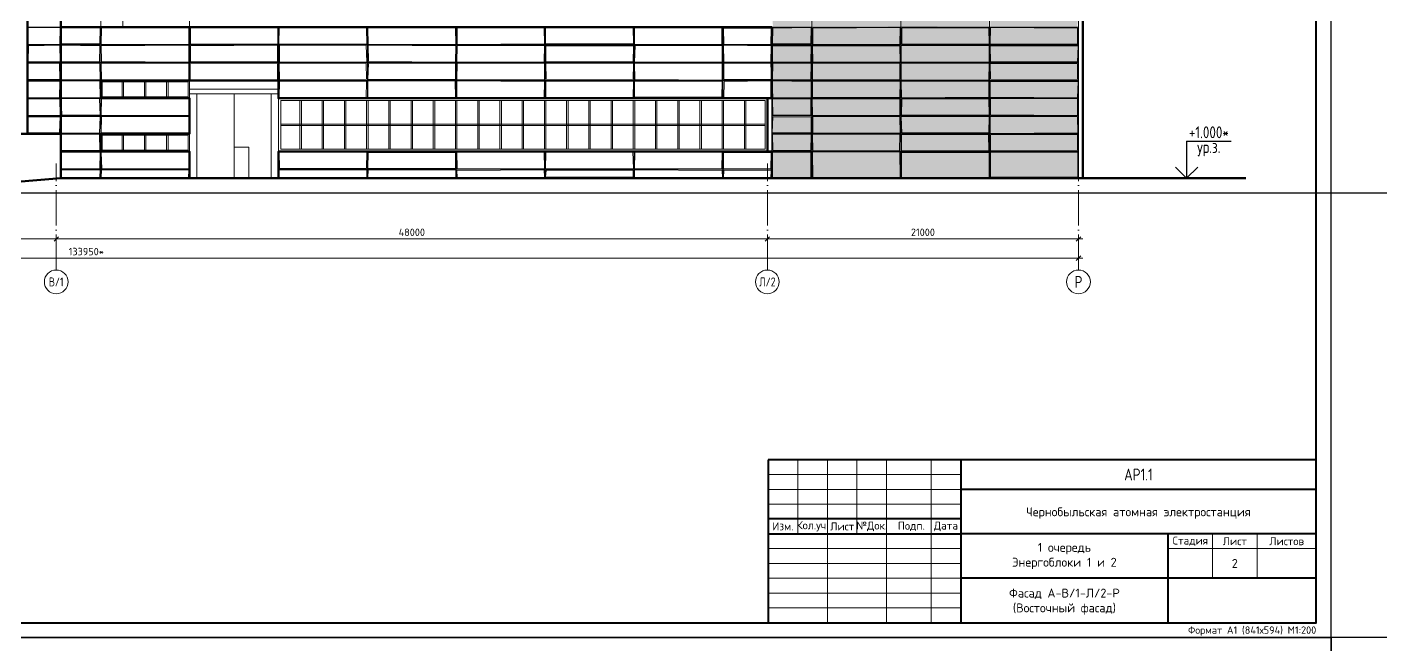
# Model space of a CAD drawing. Extents: x -50000 to 1632000, y -47600 to 308800.
# Drawn here: x 534782 to 626164, y 189500 to 231200 of the extents above; entities that cross this region are included whole.
import ezdxf
from ezdxf.enums import TextEntityAlignment as Align

# ---------------------------------------------------------------- set-up
doc = ezdxf.new("R2010")
doc.units = 0
doc.header["$MEASUREMENT"] = 0
doc.linetypes.add('ACAD_ISO04W100', pattern=[30, 24, -3, 0, -3])
doc.layers.get('Defpoints').update_dxf_attribs({"color": 6})
doc.layers.add('1', color=7, linetype='Continuous')
doc.styles.get("Standard").update_dxf_attribs({"font": 'isocpeur.ttf'})
doc.dimstyles.get("Standard").update_dxf_attribs({"dimscale": 200, "dimtxt": 2.5, "dimasz": 1.5, "dimexe": 1.5, "dimexo": 5, "dimgap": 1, "dimtad": 1, "dimtoh": 1, "dimdec": 0, "dimrnd": 10, "dimzin": 0, "dimtxsty": 'Standard', "dimblk": 'OBLIQUE', "dimcen": 1, "dimdle": 1.5, "dimclrd": 256, "dimclre": 256, "dimclrt": 256, "dimadec": 0, "dimazin": 0, "dimtfac": 1, "dimtdec": 0, "dimtix": 1, "dimtmove": 0, "dimatfit": 3, "dimldrblk": 'NONE', "dimfxl": 1, "dimtolj": 1, "dimtzin": 0, "dimlwd": 18, "dimlwe": 18, "dimarcsym": 1})

# ---------------------------------------------------------------- blocks, each defined once
blk = doc.blocks.new('Штамп_ГЧ')
at = {"linetype": 'Continuous', "lineweight": -2}
for p, q in [((0, 55), (-185, 55)), ((-185, 55), (-185, 0)), ((-120, 55), (-120, 45)), ((0, 45), (-120, 45)), ((-120, 45), (-120, 30)), ((-120, 35), (-185, 35)), ((-185, 30), (-120, 30)), ((0, 30), (-120, 30)), ((-120, 30), (-120, 15)), ((-50, 25), (-50, 30)), ((-50, 15), (-50, 25)), ((-120, 15), (-120, 0)), ((-50, 15), (-120, 15)), ((-50, 0), (-50, 15)), ((0, 15), (-50, 15))]:
    blk.add_line(p, q, dxfattribs=at)
at = {"linetype": 'Continuous', "lineweight": 18}
for p, q in [((-175, 55), (-175, 30)), ((-165, 55), (-165, 0)), ((-155, 55), (-155, 30)), ((-145, 55), (-145, 0)), ((-130, 55), (-130, 0)), ((-185, 50), (-120, 50)), ((-185, 45), (-120, 45)), ((-185, 40), (-120, 40)), ((-35, 30), (-35, 25)), ((-20, 30), (-20, 25)), ((-120, 25), (-185, 25)), ((-35, 25), (-50, 25)), ((-20, 25), (-35, 25)), ((-35, 25), (-35, 15)), ((-20, 25), (-20, 15)), ((0, 25), (-20, 25)), ((-120, 20), (-185, 20)), ((-120, 15), (-185, 15)), ((-120, 10), (-185, 10)), ((-120, 5), (-185, 5))]:
    blk.add_line(p, q, dxfattribs=at)
at = {"linetype": 'Continuous', "attachment_point": 5, "line_spacing_factor": 0.8}
for s, insert, char_height in [('Чернобыльская атомная электростанция', (-60, 37), 3), ('Изм.', (-180, 32.5), 2.7), ('Кол.уч.', (-170, 32.5), 2.7), ('Лист', (-160, 32.5), 2.7), ('№Док.', (-150, 32.5), 2.7), (' Подп.', (-137.5, 32.5), 2.7), ('Дата', (-125, 32.5), 2.7), ('Стадия', (-42.5, 27.5), 2.7), ('Лист', (-27.5, 27.5), 2.7), ('Листов', (-10, 27.5), 2.7)]:
    blk.add_mtext(s, dxfattribs=dict(at, insert=insert, char_height=char_height))
blk = doc.blocks.new('_Oblique')
at = {"color": 0, "linetype": 'ByBlock', "lineweight": -2}
blk.add_line((-0.5, -0.5), (0.5, 0.5), dxfattribs=at)
blk = doc.blocks.new('*D32')
at = {"layer": '1', "linetype": 'Continuous', "lineweight": 18, "transparency": 16777216}
blk.add_line((536450, 216900), (585050, 216900), dxfattribs=at)
at = {"layer": 'Defpoints', "color": 0, "linetype": 'Continuous', "transparency": 16777216}
for p in [(536750, 220000), (584750, 220000), (584750, 216900)]:
    blk.add_point(p, dxfattribs=at)
at = {"layer": '1', "linetype": 'Continuous', "lineweight": 18, "transparency": 16777216, "xscale": 300, "yscale": 300, "zscale": 300, "rotation": 180}
blk.add_blockref('_Oblique', (536750, 216900), dxfattribs=at)
at = {"layer": '1', "linetype": 'Continuous', "lineweight": 18, "transparency": 16777216, "xscale": 300, "yscale": 300, "zscale": 300}
blk.add_blockref('_Oblique', (584750, 216900), dxfattribs=at)
at = {"layer": '1', "linetype": 'Continuous', "lineweight": 18, "transparency": 16777216, "insert": (560750, 217350), "char_height": 500, "attachment_point": 5}
blk.add_mtext('\\A1;48000', dxfattribs=at)
blk = doc.blocks.new('_None')
blk = doc.blocks.new('*D33')
at = {"layer": '1', "linetype": 'Continuous', "lineweight": 18, "transparency": 16777216}
blk.add_line((471500, 216900), (537050, 216900), dxfattribs=at)
at = {"layer": 'Defpoints', "color": 0, "linetype": 'Continuous', "transparency": 16777216}
for p in [(471800, 220000), (536750, 220000), (536750, 216900)]:
    blk.add_point(p, dxfattribs=at)
at = {"layer": '1', "linetype": 'Continuous', "lineweight": 18, "transparency": 16777216, "xscale": 300, "yscale": 300, "zscale": 300, "rotation": 180}
blk.add_blockref('_Oblique', (471800, 216900), dxfattribs=at)
at = {"layer": '1', "linetype": 'Continuous', "lineweight": 18, "transparency": 16777216, "xscale": 300, "yscale": 300, "zscale": 300}
blk.add_blockref('_Oblique', (536750, 216900), dxfattribs=at)
at = {"layer": '1', "linetype": 'Continuous', "lineweight": 18, "transparency": 16777216, "insert": (504275, 217350), "char_height": 500, "attachment_point": 5}
blk.add_mtext('\\A1;64950*', dxfattribs=at)
blk = doc.blocks.new('*D34')
at = {"layer": '1', "linetype": 'Continuous', "lineweight": 18, "transparency": 16777216}
blk.add_line((471500, 215600), (606050, 215600), dxfattribs=at)
at = {"layer": 'Defpoints', "color": 0, "linetype": 'Continuous', "transparency": 16777216}
for p in [(471800, 220000), (605750, 220000), (605750, 215600)]:
    blk.add_point(p, dxfattribs=at)
at = {"layer": '1', "linetype": 'Continuous', "lineweight": 18, "transparency": 16777216, "xscale": 300, "yscale": 300, "zscale": 300, "rotation": 180}
blk.add_blockref('_Oblique', (471800, 215600), dxfattribs=at)
at = {"layer": '1', "linetype": 'Continuous', "lineweight": 18, "transparency": 16777216, "xscale": 300, "yscale": 300, "zscale": 300}
blk.add_blockref('_Oblique', (605750, 215600), dxfattribs=at)
at = {"layer": '1', "linetype": 'Continuous', "lineweight": 18, "transparency": 16777216, "insert": (538775, 216050), "char_height": 500, "attachment_point": 5}
blk.add_mtext('\\A1;133950*', dxfattribs=at)
blk = doc.blocks.new('*D35')
at = {"layer": '1', "linetype": 'Continuous', "lineweight": 18, "transparency": 16777216}
blk.add_line((584450, 216900), (606050, 216900), dxfattribs=at)
at = {"layer": 'Defpoints', "color": 0, "linetype": 'Continuous', "transparency": 16777216}
for p in [(584750, 220000), (605750, 220000), (605750, 216900)]:
    blk.add_point(p, dxfattribs=at)
at = {"layer": '1', "linetype": 'Continuous', "lineweight": 18, "transparency": 16777216, "xscale": 300, "yscale": 300, "zscale": 300, "rotation": 180}
blk.add_blockref('_Oblique', (584750, 216900), dxfattribs=at)
at = {"layer": '1', "linetype": 'Continuous', "lineweight": 18, "transparency": 16777216, "xscale": 300, "yscale": 300, "zscale": 300}
blk.add_blockref('_Oblique', (605750, 216900), dxfattribs=at)
at = {"layer": '1', "linetype": 'Continuous', "lineweight": 18, "transparency": 16777216, "insert": (595250, 217350), "char_height": 500, "attachment_point": 5}
blk.add_mtext('\\A1;21000', dxfattribs=at)

msp = doc.modelspace()

# ---------------------------------------------------------------- hatches: boundary and pattern name
at = {"layer": '1', "linetype": 'Continuous'}
h = msp.add_hatch(color=251, dxfattribs=at)
h.dxf.hatch_style = 1
h.paths.add_polyline_path([(587680.6, 258774.1), (585095.8, 258743.8), (585113.9, 257671.1), (587691.6, 257661.8)])
h.paths.add_polyline_path([(593699.8, 258748.6), (587815.4, 258758.9), (587783.9, 257635.3), (593685.1, 257641.8)])
h.paths.add_polyline_path([(599698.8, 258767.2), (593800.7, 258775), (593797.2, 257633.7), (599677.3, 257669.9)])
h.paths.add_polyline_path([(605682.3, 258765.9), (599822.9, 258744.3), (599824, 257672.6), (605709.7, 257660.3)])
h.paths.add_polyline_path([(587719.4, 257538.3), (585091.8, 257531.3), (585090.7, 256442.8), (587696, 256450.7)])
h.paths.add_polyline_path([(593682, 257564.8), (587788.6, 257538.6), (587799.8, 256429.3), (593682.5, 256434.7)])
h.paths.add_polyline_path([(599721.4, 257531.1), (593795.9, 257534.4), (593811.9, 256430.2), (599715.6, 256463.4)])
h.paths.add_polyline_path([(605722.9, 257546), (599801.7, 257537.5), (599791, 256449.8), (605715.3, 256426.6)])
h.paths.add_polyline_path([(587713.8, 256346.8), (585103.7, 256366.8), (585090, 255252.9), (587710.5, 255232.3)])
h.paths.add_polyline_path([(593715.9, 256364), (587794.4, 256336.3), (587798, 255268.6), (593678.2, 255249.4)])
h.paths.add_polyline_path([(599690, 256342), (593781.8, 256355.4), (593791.2, 255244.4), (599684, 255272.1)])
h.paths.add_polyline_path([(605691.7, 256336.6), (599811.2, 256372.8), (599789.3, 255228.6), (605709.1, 255264)])
h.paths.add_polyline_path([(587681.1, 255136.6), (585120.3, 255140.1), (585078.4, 254049.1), (587687.9, 254066.9)])
h.paths.add_polyline_path([(593698.9, 255165), (587796.8, 255132), (587821, 254059.2), (593694.7, 254036.5)])
h.paths.add_polyline_path([(599688.5, 255125.9), (593776.1, 255173), (593776.6, 254063.5), (599695.2, 254047.6)])
h.paths.add_polyline_path([(605682.8, 255151.5), (599775.5, 255137.1), (599816, 254065.3), (605689.3, 254065.9)])
h.paths.add_polyline_path([(587722.1, 253934.2), (585120, 253940.4), (585077.8, 252840.1), (587699.7, 252844.7)])
h.paths.add_polyline_path([(593686, 253938.8), (587806, 253928.6), (587810.8, 252860.1), (593696.1, 252830)])
h.paths.add_polyline_path([(599719.7, 253941.4), (593813.2, 253951.9), (593808.6, 252859.9), (599676.5, 252873.1)])
h.paths.add_polyline_path([(605684.5, 253952.6), (599798.7, 253931.1), (599823.9, 252870.2), (605696.2, 252869.6)])
h.paths.add_polyline_path([(587710.9, 252727.7), (585120.5, 252754), (585086.5, 251628.5), (587696.8, 251659.1)])
h.paths.add_polyline_path([(593688.9, 252753.7), (587785.4, 252748.5), (587819.4, 251662.8), (593713.5, 251672.4)])
h.paths.add_polyline_path([(599689.2, 252731), (593794.3, 252744.7), (593797.9, 251629.6), (599719.3, 251665.7)])
h.paths.add_polyline_path([(605719.6, 252772.6), (599791.1, 252774.5), (599819.5, 251663.4), (605693.6, 251673.6)])
h.paths.add_polyline_path([(587685.1, 251533.2), (585084.8, 251547.3), (585101.1, 250435.6), (587707.7, 250433.8)])
h.paths.add_polyline_path([(593677.8, 251559.2), (587788.4, 251530.5), (587781.5, 250460.1), (593680.1, 250460.5)])
h.paths.add_polyline_path([(599692.7, 251565.6), (593812.6, 251549.3), (593808.8, 250451.5), (599720.2, 250434.1)])
h.paths.add_polyline_path([(605685.4, 251560.6), (599781.1, 251534.3), (599813.1, 250460.9), (605717.9, 250426.4)])
h.paths.add_polyline_path([(587714, 250326.1), (585124.9, 250372.6), (585081, 249226.3), (587724.1, 249263.3)])
h.paths.add_polyline_path([(593681.9, 250360), (587800, 250369.1), (587813.7, 249225.6), (593681, 249265.6)])
h.paths.add_polyline_path([(599701, 250337.2), (593822.8, 250364.2), (593815.2, 249226.9), (599678.6, 249247.5)])
h.paths.add_polyline_path([(605713.8, 250328.3), (599792.7, 250345.9), (599777, 249269.6), (605721.1, 249259.6)])
h.paths.add_polyline_path([(587709.1, 249133.9), (585105.7, 249132.9), (585086.5, 248034.2), (587697.6, 248030.7)])
h.paths.add_polyline_path([(593717.4, 249173.9), (587803.8, 249135.7), (587802.2, 248070.2), (593703.3, 248068.6)])
h.paths.add_polyline_path([(599682.6, 249125.6), (593784.6, 249137.3), (593790.3, 248035.6), (599699.5, 248041.7)])
h.paths.add_polyline_path([(605716.2, 249139.1), (599795.9, 249171), (599781.7, 248064.5), (605690.8, 248031.7)])
h.paths.add_polyline_path([(587678.1, 247927.5), (585105.4, 247947.3), (585095, 246862.9), (587709.8, 246856.5)])
h.paths.add_polyline_path([(593720, 247967.1), (587782.3, 247956.1), (587823.2, 246867.7), (593685.8, 246835.3)])
h.paths.add_polyline_path([(599695.4, 247950.4), (593820.4, 247963.2), (593790.1, 246849.1), (599695, 246847.8)])
h.paths.add_polyline_path([(605714.6, 247949.3), (599793.9, 247930.7), (599788.7, 246852.8), (605685.4, 246855)])
h.paths.add_polyline_path([(587676, 246748.8), (585120.4, 246767.4), (585120, 245631), (587675.5, 245638.3)])
h.paths.add_polyline_path([(593695.7, 246771.2), (587806.8, 246771.1), (587792.4, 245670.8), (593680.5, 245643.4)])
h.paths.add_polyline_path([(599718.4, 246765.1), (593777.4, 246773.8), (593797.1, 245667.2), (599676.1, 245633)])
h.paths.add_polyline_path([(605691.5, 246733.4), (599784.4, 246767.6), (599789.7, 245644.7), (605676.2, 245629.3)])
h.paths.add_polyline_path([(587715.4, 245558), (585093.6, 245552.8), (585095.2, 244456.1), (587683.7, 244425.1)])
h.paths.add_polyline_path([(593685, 245558.5), (587807.2, 245538), (587821.9, 244471.9), (593702.7, 244457.1)])
h.paths.add_polyline_path([(599676.6, 245569.9), (593788.3, 245560.8), (593798.1, 244437.5), (599722, 244446.2)])
h.paths.add_polyline_path([(605710, 245541.2), (599787.9, 245566.1), (599820.4, 244433.4), (605711.3, 244437.3)])
h.paths.add_polyline_path([(587712.6, 244347.4), (585084.9, 244346), (585113.7, 243229), (587688.3, 243242.3)])
h.paths.add_polyline_path([(593712.6, 244332.9), (587775.6, 244325.5), (587800.8, 243274.4), (593714.1, 243274.7)])
h.paths.add_polyline_path([(599699.4, 244359.8), (593821.9, 244345), (593785.2, 243248.8), (599675.6, 243247.8)])
h.paths.add_polyline_path([(605713.8, 244371.5), (599819, 244363.4), (599803.7, 243265.2), (605684.3, 243272.9)])
h.paths.add_polyline_path([(587704.3, 243126.4), (585089.7, 243147), (585086, 242072.9), (587687.5, 242070.6)])
h.paths.add_polyline_path([(593712, 243125.3), (587789.5, 243162.5), (587777.2, 242045.3), (593716.7, 242048.7)])
h.paths.add_polyline_path([(599687.5, 243152.3), (593813.8, 243172.8), (593823.2, 242031.6), (599706, 242047.5)])
h.paths.add_polyline_path([(605676.9, 243146.3), (599823.9, 243131.6), (599822.7, 242041.7), (605691.7, 242033.7)])
h.paths.add_polyline_path([(587696.7, 241972.2), (585120.1, 241961), (585086.7, 240851), (587698.8, 240857.8)])
h.paths.add_polyline_path([(593704.8, 241927.5), (587803.1, 241927.2), (587789.8, 240848.2), (593703.7, 240851.7)])
h.paths.add_polyline_path([(599719.4, 241938), (593816.3, 241962.4), (593786.8, 240857.2), (599701, 240864.5)])
h.paths.add_polyline_path([(605695.8, 241932.3), (599803.3, 241958.8), (599805.8, 240860.3), (605681.8, 240857.8)])
h.paths.add_polyline_path([(587705.3, 240760.3), (585087.3, 240737.4), (585114.2, 239651.6), (587697, 239656)])
h.paths.add_polyline_path([(593691.3, 240741.6), (587816.6, 240759.6), (587788.2, 239658.1), (593676, 239644.6)])
h.paths.add_polyline_path([(599676.3, 240725.1), (593801.2, 240764.2), (593775.3, 239671.9), (599676.8, 239668.6)])
h.paths.add_polyline_path([(605680.8, 240762.5), (599809.9, 240736.2), (599782.2, 239664), (605698.9, 239636.4)])
h.paths.add_polyline_path([(587712.1, 239555.9), (585101.2, 239541.6), (585095.8, 238460.1), (587703.8, 238463.7)])
h.paths.add_polyline_path([(593709.9, 239568.5), (587788.2, 239539.3), (587807.3, 238464.2), (593713.9, 238425.2)])
h.paths.add_polyline_path([(599686.4, 239574.9), (593803, 239536.9), (593795.9, 238453.1), (599722.1, 238453.8)])
h.paths.add_polyline_path([(605697.5, 239572.5), (599777.8, 239559), (599776.5, 238467.9), (605723.5, 238470.6)])
h.paths.add_polyline_path([(587711.8, 238358.9), (585099.6, 238357.4), (585110.8, 237261.7), (587700.2, 237234.3)])
h.paths.add_polyline_path([(593708.5, 238351.2), (587821.9, 238342.4), (587802.6, 237244.8), (593711.4, 237261.5)])
h.paths.add_polyline_path([(599699.1, 238333.1), (593813.8, 238335.2), (593801.4, 237272.1), (599682.7, 237247.3)])
h.paths.add_polyline_path([(605675.8, 238363.6), (599819.6, 238374.6), (599786.4, 237229.8), (605704.9, 237272.6)])
h.paths.add_polyline_path([(587676.6, 237147.8), (585093.1, 237174.3), (585086.4, 236050.7), (587700.9, 236045.6)])
h.paths.add_polyline_path([(593717.8, 237156), (587798.7, 237172.5), (587817.5, 236072.9), (593709.8, 236041.3)])
h.paths.add_polyline_path([(599681, 237152.6), (593781.3, 237154.5), (593812.1, 236068.6), (599675.3, 236035.5)])
h.paths.add_polyline_path([(605717.5, 237135.4), (599791.8, 237149.6), (599796.9, 236044.1), (605702.9, 236074.7)])
h.paths.add_polyline_path([(587700.7, 235960.5), (585090.7, 235935.8), (585119.9, 234837), (587718.2, 234844.5)])
h.paths.add_polyline_path([(593704.3, 235937.4), (587779.9, 235925.1), (587810, 234874.7), (593700.6, 234859.7)])
h.paths.add_polyline_path([(599688, 235943.9), (593798.1, 235948.7), (593797.8, 234841.5), (599694, 234858.9)])
h.paths.add_polyline_path([(605694.9, 235964.5), (599821.2, 235930.7), (599809.4, 234837.1), (605689.4, 234856.2)])
h.paths.add_polyline_path([(587684.8, 234769.3), (585112.2, 234767.9), (585078.3, 233648.5), (587685.4, 233663.6)])
h.paths.add_polyline_path([(593681.7, 234756), (587808.4, 234745.7), (587776.1, 233639.2), (593676.5, 233642.5)])
h.paths.add_polyline_path([(599696.9, 234751.9), (593805.2, 234773.8), (593780.7, 233662.9), (599683.6, 233661.7)])
h.paths.add_polyline_path([(605723.5, 234765.3), (599790.3, 234729.2), (599816.8, 233625), (605709, 233648.4)])
h.paths.add_polyline_path([(587680.2, 233556), (585087.2, 233540.6), (585101.3, 232452.7), (587689.5, 232453.3)])
h.paths.add_polyline_path([(593724.8, 233534.8), (587793.2, 233571.4), (587799.9, 232457.2), (593684.1, 232440.2)])
h.paths.add_polyline_path([(599692.2, 233528.8), (593790.1, 233525), (593786.3, 232467.7), (599683.7, 232451.3)])
h.paths.add_polyline_path([(605680.4, 233556.7), (599798.4, 233536.5), (599823.7, 232471.4), (605715.7, 232434.6)])
h.paths.add_polyline_path([(587684.6, 232363.4), (585096.6, 232364.7), (585122, 231258.4), (587679.7, 231259.7)])
h.paths.add_polyline_path([(593696.8, 232365.6), (587778.9, 232342.7), (587779.7, 231274.5), (593713.5, 231259.5)])
h.paths.add_polyline_path([(599693.4, 232335.1), (593801.1, 232338), (593778.1, 231234.8), (599679.5, 231245.1)])
h.paths.add_polyline_path([(605724.3, 232353.7), (599804.5, 232344.5), (599805.8, 231247), (605675.4, 231242.9)])
h.paths.add_polyline_path([(587695.5, 231163.6), (585110.1, 231130.5), (585097.1, 230059.5), (587684.3, 230071.8)])
h.paths.add_polyline_path([(593702.7, 231173.2), (587809.3, 231129.2), (587809.6, 230039.5), (593700, 230034.7)])
h.paths.add_polyline_path([(599699.4, 231140.6), (593824.2, 231137.5), (593820.2, 230061.6), (599724.9, 230036.9)])
h.paths.add_polyline_path([(605682.1, 231130.7), (599816.7, 231171.8), (599789.7, 230053.5), (605690.3, 230046.7)])
h.paths.add_polyline_path([(587697.2, 229934.6), (585085.9, 229929.3), (585085.8, 228834.7), (587682.3, 228863.9)])
h.paths.add_polyline_path([(593684.5, 229942.8), (587803, 229930.8), (587816.3, 228860.2), (593707.1, 228841.5)])
h.paths.add_polyline_path([(599713.4, 229956.6), (593789, 229950.8), (593783.3, 228839.3), (599718.8, 228836.5)])
h.paths.add_polyline_path([(605720.1, 229929.1), (599786, 229938.4), (599820.3, 228846.4), (605682.9, 228843.4)])
h.paths.add_polyline_path([(587696.4, 228742.7), (585108.9, 228758.6), (585089.9, 227644.7), (587683.2, 227670)])
h.paths.add_polyline_path([(593680.4, 228747.7), (587785.9, 228762.7), (587800.6, 227638.9), (593685.5, 227672)])
h.paths.add_polyline_path([(599720.8, 228757.1), (593791.5, 228734.7), (593784.3, 227628.1), (599708.1, 227631.2)])
h.paths.add_polyline_path([(605690.3, 228739.2), (599790.8, 228741.1), (599806.1, 227673.9), (605676.7, 227667.4)])
h.paths.add_polyline_path([(587712.5, 227528.1), (585082.8, 227565.7), (585120.3, 226435.8), (587695.9, 226427.5)])
h.paths.add_polyline_path([(593720.7, 227540.4), (587804.5, 227535.5), (587790.2, 226453.3), (593700.1, 226440.1)])
h.paths.add_polyline_path([(599705.4, 227526.5), (593778.6, 227549.3), (593814.7, 226431.6), (599689.3, 226473.6)])
h.paths.add_polyline_path([(605722.8, 227535.1), (599795.4, 227528.1), (599782.8, 226459.4), (605680.5, 226425.3)])
h.paths.add_polyline_path([(587685.8, 226365.9), (585107.7, 226359.2), (585119.3, 225252.2), (587681.8, 225244.9)])
h.paths.add_polyline_path([(593686.2, 226343.6), (587776.1, 226360.1), (587802.9, 225260.5), (593689.8, 225225.7)])
h.paths.add_polyline_path([(599698.6, 226356.4), (593821.3, 226340), (593794.5, 225272.4), (599720.6, 225264.6)])
h.paths.add_polyline_path([(605681.1, 226350.7), (599817.2, 226374.2), (599801.6, 225273.9), (605681.8, 225232.2)])
h.paths.add_polyline_path([(587708.5, 225128.1), (585113.4, 225145.5), (585085.1, 224060.3), (587712.2, 224066.1)])
h.paths.add_polyline_path([(593700, 225149.9), (587811.3, 225168.2), (587813.2, 224043.8), (593707.3, 224034.7)])
h.paths.add_polyline_path([(599719.7, 225171.8), (593778.8, 225148.6), (593815.6, 224066.6), (599709.8, 224058.5)])
h.paths.add_polyline_path([(605693.2, 225136.1), (599794.8, 225155.7), (599784.3, 224027.7), (605707.1, 224057.1)])
h.paths.add_polyline_path([(587711.3, 223946.8), (585089.4, 223973.7), (585110.4, 222863.8), (587681.7, 222866.2)])
h.paths.add_polyline_path([(593681.5, 223962.2), (587801, 223946.9), (587815.6, 222873.4), (593675.2, 222844)])
h.paths.add_polyline_path([(599678.1, 223959.7), (593801.9, 223952), (593798.1, 222850.6), (599695.5, 222869.7)])
h.paths.add_polyline_path([(605683, 223953.6), (599807.8, 223925.6), (599805.2, 222853.7), (605687.8, 222870.6)])
h.paths.add_polyline_path([(587682.3, 222768.5), (585087.3, 222733.2), (585086.3, 221058.5), (587683.8, 221028.2)])
h.paths.add_polyline_path([(593685.7, 222751.7), (587792.1, 222768.9), (587823, 221029.8), (593712.2, 221070.1)])
h.paths.add_polyline_path([(599717.9, 222734.8), (593799.4, 222730.5), (593812.9, 221050.6), (599719.5, 221058.5)])
h.paths.add_polyline_path([(605696.9, 222746.7), (599819, 222761.7), (599808.9, 221071.4), (605713.1, 221065.2)])

# ---------------------------------------------------------------- linework, layer by layer
at = {"layer": '1', "color": 8, "linetype": 'Continuous', "lineweight": 13}
for p, q in [((587750, 221000), (587750, 276200)), ((593750, 221000), (593750, 276200)), ((599750, 221000), (599750, 276200)), ((605750, 221000), (605750, 276200)), ((545750, 227600), (545750, 254000)), ((551750, 231200), (534800, 231200)), ((539750, 227600), (539750, 231200)), ((551750, 227600), (551750, 231200)), ((557750, 226400), (557750, 231200)), ((563750, 226400), (563750, 231200)), ((569750, 226400), (569750, 231200)), ((575750, 226400), (575750, 231200)), ((581750, 226400), (581750, 231200)), ((605750, 231200), (585050, 231200)), ((605750, 230000), (534800, 230000)), ((605750, 228800), (534800, 228800)), ((539750, 227600), (534800, 227600)), ((605750, 227600), (551750, 227600)), ((539750, 226400), (534800, 226400)), ((539750, 224000), (539750, 226400)), ((605750, 226400), (585050, 226400)), ((545750, 225200), (534800, 225200)), ((605750, 225200), (585050, 225200)), ((539750, 224000), (537050, 224000)), ((605750, 224000), (585050, 224000)), ((539750, 222800), (537050, 222800)), ((539750, 221000), (539750, 222800)), ((557750, 221000), (557750, 222800)), ((563750, 221000), (563750, 222800)), ((569750, 221000), (569750, 222800)), ((575750, 221000), (575750, 222800)), ((581750, 221000), (581750, 222800)), ((605750, 222800), (585050, 222800)), ((545750, 221600), (537050, 221600)), ((585050, 221600), (551750, 221600))]:
    msp.add_line(p, q, dxfattribs=at)
at = {"layer": '1', "linetype": 'Continuous', "lineweight": 20}
for p, q in [((539750, 231200), (539750, 232400)), ((541250, 231200), (541250, 232400)), ((539750, 231200), (541250, 231200)), ((545750, 226400), (545750, 227600)), ((539850, 226500), (539850, 227500)), ((539850, 227500), (545650, 227500)), ((541200, 227500), (541200, 226500)), ((541300, 226500), (541300, 227500)), ((542700, 227500), (542700, 226500)), ((542800, 226500), (542800, 227500)), ((544200, 227500), (544200, 226500)), ((544300, 226500), (544300, 227500)), ((545650, 227500), (545650, 226500)), ((545750, 227000), (551750, 227000)), ((545750, 226700), (551750, 226700)), ((546250, 221000), (546250, 226700)), ((548750, 221000), (548750, 226700)), ((551250, 221000), (551250, 226700)), ((545650, 226500), (539850, 226500)), ((551750, 226400), (551750, 222800)), ((584600, 226250), (551900, 226250)), ((551900, 226250), (551900, 222950)), ((553200, 222950), (553200, 226250)), ((553300, 226250), (553300, 222950)), ((554700, 222950), (554700, 226250)), ((554800, 226250), (554800, 222950)), ((556200, 222950), (556200, 226250)), ((556300, 226250), (556300, 222950)), ((557700, 222950), (557700, 226250)), ((557800, 226250), (557800, 222950)), ((559200, 222950), (559200, 226250)), ((559300, 226250), (559300, 222950)), ((560700, 222950), (560700, 226250)), ((560800, 226250), (560800, 222950)), ((562200, 222950), (562200, 226250)), ((562300, 226250), (562300, 222950)), ((563700, 222950), (563700, 226250)), ((563800, 226250), (563800, 222950)), ((565200, 222950), (565200, 226250)), ((565300, 226250), (565300, 222950)), ((566700, 222950), (566700, 226250)), ((566800, 226250), (566800, 222950)), ((568200, 222950), (568200, 226250)), ((568300, 226250), (568300, 222950)), ((569700, 222950), (569700, 226250)), ((569800, 226250), (569800, 222950)), ((571200, 222950), (571200, 226250)), ((571300, 226250), (571300, 222950)), ((572700, 222950), (572700, 226250)), ((572800, 226250), (572800, 222950)), ((574200, 222950), (574200, 226250)), ((574300, 226250), (574300, 222950)), ((575700, 222950), (575700, 226250)), ((575800, 226250), (575800, 222950)), ((577200, 222950), (577200, 226250)), ((577300, 226250), (577300, 222950)), ((578700, 222950), (578700, 226250)), ((578800, 226250), (578800, 222950)), ((580200, 222950), (580200, 226250)), ((580300, 226250), (580300, 222950)), ((581700, 222950), (581700, 226250)), ((581800, 226250), (581800, 222950)), ((583200, 222950), (583200, 226250)), ((583300, 226250), (583300, 222950)), ((584600, 222950), (584600, 226250)), ((585050, 226400), (585050, 222800)), ((545650, 223900), (539850, 223900)), ((539850, 223900), (539850, 222900)), ((541200, 222900), (541200, 223900)), ((541300, 223900), (541300, 222900)), ((542700, 222900), (542700, 223900)), ((542800, 223900), (542800, 222900)), ((544200, 222900), (544200, 223900)), ((544300, 223900), (544300, 222900)), ((545650, 222900), (545650, 223900)), ((545750, 224000), (545750, 222800)), ((551900, 224650), (584600, 224650)), ((551900, 224550), (584600, 224550)), ((539850, 222900), (545650, 222900)), ((551900, 222950), (584600, 222950))]:
    msp.add_line(p, q, dxfattribs=at)
at = {"layer": '1', "color": 8, "linetype": 'Continuous', "lineweight": 9}
for p, q in [((534829.1, 230043), (534846.6, 231150.2)), ((534846.6, 231150.2), (537005.4, 231173.7)), ((536985, 230033.2), (537005.4, 231173.7)), ((537084.9, 230058.8), (537082.6, 231161.6)), ((537082.6, 231161.6), (539706.4, 231148.4)), ((539682.8, 230062.1), (539706.4, 231148.4)), ((539786.1, 230045.8), (539803.2, 231140.2)), ((539803.2, 231140.2), (545708.3, 231129.9)), ((545711.2, 230025.3), (545708.3, 231129.9)), ((545802, 230051.3), (545802.1, 231146.5)), ((545802.1, 231146.5), (551713.3, 231167)), ((551716.6, 230059.6), (551713.3, 231167)), ((551777.5, 230035.7), (551795, 231174.3)), ((551795, 231174.3), (557684.1, 231127.4)), ((557724.2, 230068.5), (557684.1, 231127.4)), ((557786.3, 231143.2), (563696, 231162.2)), ((557800, 230028.3), (557786.3, 231143.2)), ((563716.9, 230030.7), (563696, 231162.2)), ((563813.6, 230035.4), (563821.5, 231160.6)), ((563821.5, 231160.6), (569679.6, 231133.9)), ((569702.4, 230064.1), (569679.6, 231133.9)), ((569782.7, 231154.1), (575689.8, 231154.9)), ((569785.3, 230069), (569782.7, 231154.1)), ((575704.9, 230058.4), (575689.8, 231154.9)), ((575776.5, 231172.7), (581681.4, 231139)), ((575786.9, 230029.8), (575776.5, 231172.7)), ((581678.8, 230048), (581681.4, 231139)), ((581789.4, 231131.1), (585013.6, 231130)), ((581816.1, 230034.8), (581789.4, 231131.1)), ((584976.1, 230033.5), (585013.6, 231130)), ((534829.1, 230043), (536985, 230033.2)), ((534855.4, 228852.4), (534868.9, 229931)), ((534868.9, 229931), (536983.5, 229973.2)), ((537019.5, 228855.1), (536983.5, 229973.2)), ((537084.9, 230058.8), (539682.8, 230062.1)), ((537092.7, 229971.3), (539695, 229931.9)), ((537105.9, 228868.5), (537092.7, 229971.3)), ((539680.2, 228861.7), (539695, 229931.9)), ((539786.1, 230045.8), (545711.2, 230025.3)), ((539787.6, 229943.8), (545704.5, 229973.5)), ((539798, 228869.1), (539787.6, 229943.8)), ((545698.4, 228836.9), (545704.5, 229973.5)), ((545802, 230051.3), (551716.6, 230059.6)), ((545807.9, 228844.6), (545817.3, 229937.4)), ((545817.3, 229937.4), (551692.1, 229968.3)), ((551678.4, 228873.4), (551692.1, 229968.3)), ((551777.5, 230035.7), (557724.2, 230068.5)), ((551809.7, 229971.6), (557679.2, 229963.8)), ((551819.8, 228837.4), (551809.7, 229971.6)), ((557712.6, 228843.4), (557679.2, 229963.8)), ((557800, 230028.3), (563716.9, 230030.7)), ((557809.7, 229968.5), (563716.3, 229943.9)), ((557820.8, 228870.6), (557809.7, 229968.5)), ((563701.6, 228832.4), (563716.3, 229943.9)), ((563786.4, 228827.3), (563812.9, 229929.3)), ((563812.9, 229929.3), (569703, 229962)), ((563813.6, 230035.4), (569702.4, 230064.1)), ((569690.3, 228856.4), (569703, 229962)), ((569785.3, 230069), (575704.9, 230058.4)), ((569799.8, 229939.4), (575719, 229930.1)), ((569804.5, 228868.6), (569799.8, 229939.4)), ((575700.9, 228856.6), (575719, 229930.1)), ((575781.1, 228841.6), (575817.9, 229956.3)), ((575786.9, 230029.8), (581678.8, 230048)), ((575817.9, 229956.3), (581691.6, 229948.3)), ((581692.3, 228864.1), (581691.6, 229948.3)), ((581788.5, 229968.8), (584995.8, 229932.2)), ((581807.9, 228827.1), (581788.5, 229968.8)), ((581816.1, 230034.8), (584976.1, 230033.5)), ((584987.4, 228837.5), (584995.8, 229932.2)), ((534852, 228759.1), (536978.4, 228747.2)), ((534865, 227665.3), (534852, 228759.1)), ((534855.4, 228852.4), (537019.5, 228855.1)), ((537000.4, 227670.6), (536978.4, 228747.2)), ((537087.4, 227665.7), (537088.2, 228771.8)), ((537088.2, 228771.8), (539690.3, 228743.7)), ((537105.9, 228868.5), (539680.2, 228861.7)), ((539714.8, 227646.3), (539690.3, 228743.7)), ((539783.6, 228730.7), (545697, 228760)), ((539815.1, 227661.3), (539783.6, 228730.7)), ((539798, 228869.1), (545698.4, 228836.9)), ((545703.2, 227642.5), (545697, 228760)), ((545786, 228745.8), (551677.6, 228727.3)), ((545788.8, 227629.4), (545786, 228745.8)), ((545807.9, 228844.6), (551678.4, 228873.4)), ((551750, 228800), (551677.6, 228727.3)), ((551686.4, 227632.7), (551677.6, 228727.3)), ((551750, 228800), (551678.4, 228873.4)), ((551796.8, 228738.1), (557677.6, 228765.1)), ((551810.1, 227644.5), (551796.8, 228738.1)), ((551819.8, 228837.4), (557712.6, 228843.4)), ((557688.2, 227674.4), (557677.6, 228765.1)), ((557785, 227656.7), (557821.6, 228736.5)), ((557820.8, 228870.6), (563701.6, 228832.4)), ((557821.6, 228736.5), (563693, 228759.8)), ((563709.7, 227660.1), (563693, 228759.8)), ((563786.4, 228827.3), (569690.3, 228856.4)), ((563795.3, 227628.4), (563822.9, 228762.8)), ((563822.9, 228762.8), (569716.5, 228764.1)), ((569701, 227661.7), (569716.5, 228764.1)), ((569791.4, 228762.4), (575707.8, 228733.4)), ((569810.4, 227674.3), (569791.4, 228762.4)), ((569804.5, 228868.6), (575700.9, 228856.6)), ((575689.5, 227650.9), (575707.8, 228733.4)), ((575777.3, 228765.7), (581692.1, 228754.8)), ((575804.1, 227665.8), (575777.3, 228765.7)), ((575781.1, 228841.6), (581692.3, 228864.1)), ((581692.3, 227625.8), (581692.1, 228754.8)), ((581806.7, 227663.6), (581808.9, 228772.2)), ((581807.9, 228827.1), (584987.4, 228837.5)), ((581808.9, 228772.2), (584986.9, 228771.4)), ((585021.6, 227669.6), (584986.9, 228771.4)), ((534865, 227665.3), (537000.4, 227670.6)), ((537087.4, 227665.7), (539714.8, 227646.3)), ((537104.3, 226430.1), (537113.5, 227573.5)), ((537113.5, 227573.5), (539703.9, 227567.7)), ((539718.8, 226439), (539703.9, 227567.7)), ((539815.1, 227661.3), (545703.2, 227642.5)), ((545788.8, 227629.4), (551686.4, 227632.7)), ((551790.2, 226454.5), (551822.6, 227554.9)), ((551810.1, 227644.5), (557688.2, 227674.4)), ((551822.6, 227554.9), (557691.2, 227553)), ((557676.3, 226431.7), (557691.2, 227553)), ((557785, 227656.7), (563709.7, 227660.1)), ((557790.2, 226456.3), (557790.9, 227572.2)), ((557790.9, 227572.2), (563677.6, 227559.9)), ((563695.8, 226445.3), (563677.6, 227559.9)), ((563788.5, 227574.6), (569716.1, 227534.1)), ((563793.7, 226461.9), (563788.5, 227574.6)), ((563795.3, 227628.4), (569701, 227661.7)), ((569789, 227560.3), (575718.3, 227552.8)), ((569807.2, 226428.8), (569789, 227560.3)), ((569810.4, 227674.3), (575689.5, 227650.9)), ((575700.2, 226445.7), (575718.3, 227552.8)), ((575782.4, 226464.2), (575791.1, 227552.1)), ((575791.1, 227552.1), (581698.3, 227542.4)), ((575804.1, 227665.8), (581692.3, 227625.8)), ((581683.8, 226467.7), (581698.3, 227542.4)), ((581806.7, 227663.6), (585021.6, 227669.6)), ((581824.1, 227534.4), (584982.9, 227567.2)), ((584989.6, 226443.2), (584982.9, 227567.2)), ((534828.8, 227530.9), (537000, 227539)), ((534829.8, 226432.3), (534828.8, 227530.9)), ((536981.5, 226435.8), (537000, 227539)), ((569685.1, 226457.2), (569716.1, 227534.1)), ((581809.2, 226433.3), (581824.1, 227534.4)), ((534829.8, 226432.3), (536981.5, 226435.8)), ((534841.5, 226354.6), (536992.1, 226355.3)), ((534862, 225233), (534841.5, 226354.6)), ((537008.6, 225242.8), (536992.1, 226355.3)), ((537093.7, 226374.1), (539675.1, 226354.3)), ((537120.5, 225247.8), (537093.7, 226374.1)), ((537104.3, 226430.1), (539718.8, 226439)), ((539707, 225248), (539675.1, 226354.3)), ((539790.6, 225245.2), (539810.7, 226373.2)), ((539810.7, 226373.2), (545711.2, 226327.2)), ((545701.6, 225234.2), (545711.2, 226327.2)), ((551790.2, 226454.5), (557676.3, 226431.7)), ((557790.2, 226456.3), (563695.8, 226445.3)), ((563793.7, 226461.9), (569685.1, 226457.2)), ((569807.2, 226428.8), (575700.2, 226445.7)), ((575782.4, 226464.2), (581683.8, 226467.7)), ((581809.2, 226433.3), (584989.6, 226443.2)), ((534826.6, 224067.6), (534845.3, 225138.8)), ((534845.3, 225138.8), (537013.5, 225143.3)), ((534862, 225233), (537008.6, 225242.8)), ((536981.2, 224074.6), (537013.5, 225143.3)), ((537086.3, 225162.2), (539711.2, 225143.1)), ((537086.5, 224038.7), (537086.3, 225162.2)), ((537120.5, 225247.8), (539707, 225248)), ((539680.6, 224036.3), (539711.2, 225143.1)), ((539779.7, 224066.2), (539802.7, 225148.9)), ((539790.6, 225245.2), (545701.6, 225234.2)), ((539802.7, 225148.9), (545720.7, 225158.5)), ((545713.2, 224063.2), (545720.7, 225158.5)), ((534826.6, 224067.6), (536981.2, 224074.6)), ((537050, 224000), (536981.2, 224074.6)), ((537086.5, 224038.7), (539680.6, 224036.3)), ((537103, 223940.4), (539680.6, 223961.6)), ((537113.3, 222869.7), (537103, 223940.4)), ((539682.1, 222865.4), (539680.6, 223961.6)), ((539779.7, 224066.2), (545713.2, 224063.2)), ((537086, 221656.4), (537095.2, 222753.1)), ((537095.2, 222753.1), (539706.6, 222740.9)), ((537113.3, 222869.7), (539682.1, 222865.4)), ((539686.2, 221636.8), (539706.6, 222740.9)), ((539783.3, 222736.4), (545709.9, 222759.3)), ((539819.8, 221648.9), (539783.3, 222736.4)), ((545690, 221629.7), (545709.9, 222759.3)), ((551788.1, 222766.6), (557703.9, 222736.4)), ((551818, 221654.7), (551788.1, 222766.6)), ((557693.1, 221667.9), (557703.9, 222736.4)), ((557783.9, 221655.5), (557801.2, 222737.1)), ((557801.2, 222737.1), (563706.3, 222726.6)), ((563702.7, 221654.6), (563706.3, 222726.6)), ((563785.4, 222763.4), (569677.2, 222764.1)), ((563815.7, 221652.2), (563785.4, 222763.4)), ((569696.3, 221636.6), (569677.2, 222764.1)), ((569775.9, 221642.6), (569792.1, 222732.4)), ((569792.1, 222732.4), (575678.3, 222771.3)), ((575706.1, 221663.6), (575678.3, 222771.3)), ((575777.7, 221641.8), (575806.4, 222760.2)), ((575806.4, 222760.2), (581703.3, 222763.2)), ((581686.5, 221660.8), (581703.3, 222763.2)), ((581784.4, 222741.1), (585015.8, 222743.9)), ((581784.8, 221636.8), (581784.4, 222741.1)), ((584983.3, 221635.3), (585015.8, 222743.9)), ((537086, 221656.4), (539686.2, 221636.8)), ((537091.1, 221539.7), (539722.9, 221567.8)), ((537099.9, 221041.7), (537091.1, 221539.7)), ((539702.8, 221039.2), (539722.9, 221567.8)), ((539788, 221043), (539796.5, 221560)), ((539796.5, 221560), (545710.7, 221544)), ((539819.8, 221648.9), (545690, 221629.7)), ((545682.4, 221037.7), (545710.7, 221544)), ((551782.1, 221036.8), (551786.6, 221556.2)), ((551786.6, 221556.2), (557709.4, 221545.9)), ((551818, 221654.7), (557693.1, 221667.9)), ((557721.9, 221066.1), (557709.4, 221545.9)), ((557783.9, 221655.5), (563702.7, 221654.6)), ((557788.3, 221035.6), (557806.2, 221566.3)), ((557806.2, 221566.3), (563711, 221570.3)), ((563720.2, 221031.9), (563711, 221570.3)), ((563799.9, 221527.7), (569682.9, 221558.4)), ((563812.7, 221058.5), (563799.9, 221527.7)), ((563815.7, 221652.2), (569696.3, 221636.6)), ((569713.3, 221071.6), (569682.9, 221558.4)), ((569775.9, 221642.6), (575706.1, 221663.6)), ((569781.2, 221059.8), (569810.8, 221533.3)), ((569810.8, 221533.3), (575700.7, 221534.9)), ((575684.6, 221073.5), (575700.7, 221534.9)), ((575777.7, 221641.8), (581686.5, 221660.8)), ((575780.7, 221072.3), (575789.9, 221557.5)), ((575789.9, 221557.5), (581700.3, 221529)), ((581720.8, 221051.6), (581700.3, 221529)), ((581784.8, 221636.8), (584983.3, 221635.3)), ((581790.7, 221028.7), (581821.8, 221551.5)), ((581821.8, 221551.5), (585005.9, 221525.5)), ((584976.1, 221035.2), (585005.9, 221525.5)), ((537099.9, 221041.7), (539702.8, 221039.2)), ((539788, 221043), (545682.4, 221037.7)), ((551782.1, 221036.8), (557721.9, 221066.1)), ((557788.3, 221035.6), (563720.2, 221031.9)), ((563812.7, 221058.5), (569713.3, 221071.6)), ((569781.2, 221059.8), (575684.6, 221073.5)), ((575780.7, 221072.3), (581720.8, 221051.6)), ((581790.7, 221028.7), (584976.1, 221035.2))]:
    msp.add_line(p, q, dxfattribs=at)
at = {"layer": '1', "color": 7, "linetype": 'Continuous', "lineweight": 9}
for p, q in [((585097.1, 230059.5), (585110.1, 231130.5)), ((585110.1, 231130.5), (587695.5, 231163.6)), ((587684.3, 230071.8), (587695.5, 231163.6)), ((587809.3, 231129.2), (593702.7, 231173.2)), ((587809.6, 230039.5), (587809.3, 231129.2)), ((593700, 230034.7), (593702.7, 231173.2)), ((593820.2, 230061.6), (593824.2, 231137.5)), ((593824.2, 231137.5), (599699.4, 231140.6)), ((599724.9, 230036.9), (599699.4, 231140.6)), ((599789.7, 230053.5), (599816.7, 231171.8)), ((599816.7, 231171.8), (605682.1, 231130.7)), ((605690.3, 230046.7), (605682.1, 231130.7)), ((585085.8, 228834.7), (585085.9, 229929.3)), ((585085.9, 229929.3), (587697.2, 229934.6)), ((585097.1, 230059.5), (587684.3, 230071.8)), ((587682.3, 228863.9), (587697.2, 229934.6)), ((587803, 229930.8), (593684.5, 229942.8)), ((587816.3, 228860.2), (587803, 229930.8)), ((587809.6, 230039.5), (593700, 230034.7)), ((593707.1, 228841.5), (593684.5, 229942.8)), ((593783.3, 228839.3), (593789, 229950.8)), ((593789, 229950.8), (599713.4, 229956.6)), ((593820.2, 230061.6), (599724.9, 230036.9)), ((599718.8, 228836.5), (599713.4, 229956.6)), ((599786, 229938.4), (605720.1, 229929.1)), ((599820.3, 228846.4), (599786, 229938.4)), ((599789.7, 230053.5), (605690.3, 230046.7)), ((605682.9, 228843.4), (605720.1, 229929.1)), ((585085.8, 228834.7), (587682.3, 228863.9)), ((585089.9, 227644.7), (585108.9, 228758.6)), ((585108.9, 228758.6), (587696.4, 228742.7)), ((587683.2, 227670), (587696.4, 228742.7)), ((587785.9, 228762.7), (593680.4, 228747.7)), ((587800.6, 227638.9), (587785.9, 228762.7)), ((587816.3, 228860.2), (593707.1, 228841.5)), ((593685.5, 227672), (593680.4, 228747.7)), ((593783.3, 228839.3), (599718.8, 228836.5)), ((593784.3, 227628.1), (593791.5, 228734.7)), ((593791.5, 228734.7), (599720.8, 228757.1)), ((599708.1, 227631.2), (599720.8, 228757.1)), ((599790.8, 228741.1), (605690.3, 228739.2)), ((599806.1, 227673.9), (599790.8, 228741.1)), ((599820.3, 228846.4), (605682.9, 228843.4)), ((605676.7, 227667.4), (605690.3, 228739.2)), ((585082.8, 227565.7), (587712.5, 227528.1)), ((585120.3, 226435.8), (585082.8, 227565.7)), ((585089.9, 227644.7), (587683.2, 227670)), ((587800.6, 227638.9), (593685.5, 227672)), ((593778.6, 227549.3), (599705.4, 227526.5)), ((593814.7, 226431.6), (593778.6, 227549.3)), ((593784.3, 227628.1), (599708.1, 227631.2)), ((599806.1, 227673.9), (605676.7, 227667.4)), ((587695.9, 226427.5), (587712.5, 227528.1)), ((587790.2, 226453.3), (587804.5, 227535.5)), ((587804.5, 227535.5), (593720.7, 227540.4)), ((593700.1, 226440.1), (593720.7, 227540.4)), ((599689.3, 226473.6), (599705.4, 227526.5)), ((599782.8, 226459.4), (599795.4, 227528.1)), ((599795.4, 227528.1), (605722.8, 227535.1)), ((605680.5, 226425.3), (605722.8, 227535.1)), ((585107.7, 226359.2), (587685.8, 226365.9)), ((585119.3, 225252.2), (585107.7, 226359.2)), ((585120.3, 226435.8), (587695.9, 226427.5)), ((587681.8, 225244.9), (587685.8, 226365.9)), ((587776.1, 226360.1), (593686.2, 226343.6)), ((587802.9, 225260.5), (587776.1, 226360.1)), ((587790.2, 226453.3), (593700.1, 226440.1)), ((593689.8, 225225.7), (593686.2, 226343.6)), ((593794.5, 225272.4), (593821.3, 226340)), ((593814.7, 226431.6), (599689.3, 226473.6)), ((593821.3, 226340), (599698.6, 226356.4)), ((599720.6, 225264.6), (599698.6, 226356.4)), ((599782.8, 226459.4), (605680.5, 226425.3)), ((599801.6, 225273.9), (599817.2, 226374.2)), ((599817.2, 226374.2), (605681.1, 226350.7)), ((605681.8, 225232.2), (605681.1, 226350.7)), ((585085.1, 224060.3), (585113.4, 225145.5)), ((585113.4, 225145.5), (587708.5, 225128.1)), ((585119.3, 225252.2), (587681.8, 225244.9)), ((587712.2, 224066.1), (587708.5, 225128.1)), ((587802.9, 225260.5), (593689.8, 225225.7)), ((587811.3, 225168.2), (593700, 225149.9)), ((587813.2, 224043.8), (587811.3, 225168.2)), ((593707.3, 224034.7), (593700, 225149.9)), ((593778.8, 225148.6), (599719.7, 225171.8)), ((593815.6, 224066.6), (593778.8, 225148.6)), ((593794.5, 225272.4), (599720.6, 225264.6)), ((599709.8, 224058.5), (599719.7, 225171.8)), ((599784.3, 224027.7), (599794.8, 225155.7)), ((599794.8, 225155.7), (605693.2, 225136.1)), ((599801.6, 225273.9), (605681.8, 225232.2)), ((605707.1, 224057.1), (605693.2, 225136.1)), ((585085.1, 224060.3), (587712.2, 224066.1)), ((585089.4, 223973.7), (587711.3, 223946.8)), ((585110.4, 222863.8), (585089.4, 223973.7)), ((587681.7, 222866.2), (587711.3, 223946.8)), ((587801, 223946.9), (593681.5, 223962.2)), ((587815.6, 222873.4), (587801, 223946.9)), ((587813.2, 224043.8), (593707.3, 224034.7)), ((593675.2, 222844), (593681.5, 223962.2)), ((593798.1, 222850.6), (593801.9, 223952)), ((593801.9, 223952), (599678.1, 223959.7)), ((593815.6, 224066.6), (599709.8, 224058.5)), ((599695.5, 222869.7), (599678.1, 223959.7)), ((599784.3, 224027.7), (605707.1, 224057.1)), ((599805.2, 222853.7), (599807.8, 223925.6)), ((599807.8, 223925.6), (605683, 223953.6)), ((605687.8, 222870.6), (605683, 223953.6)), ((585086.3, 221058.5), (585087.3, 222733.2)), ((585087.3, 222733.2), (587682.3, 222768.5)), ((585110.4, 222863.8), (587681.7, 222866.2)), ((587683.8, 221028.2), (587682.3, 222768.5)), ((587792.1, 222768.9), (593685.7, 222751.7)), ((587823, 221029.8), (587792.1, 222768.9)), ((587815.6, 222873.4), (593675.2, 222844)), ((593712.2, 221070.1), (593685.7, 222751.7)), ((593798.1, 222850.6), (599695.5, 222869.7)), ((593799.4, 222730.5), (599717.9, 222734.8)), ((593812.9, 221050.6), (593799.4, 222730.5)), ((599719.5, 221058.5), (599717.9, 222734.8)), ((599805.2, 222853.7), (605687.8, 222870.6)), ((599808.9, 221071.4), (599819, 222761.7)), ((599819, 222761.7), (605696.9, 222746.7)), ((605713.1, 221065.2), (605696.9, 222746.7)), ((585086.3, 221058.5), (587683.8, 221028.2)), ((587823, 221029.8), (593712.2, 221070.1)), ((593812.9, 221050.6), (599719.5, 221058.5)), ((599808.9, 221071.4), (605713.1, 221065.2))]:
    msp.add_line(p, q, dxfattribs=at)
at = {"layer": '1', "linetype": 'Continuous'}
for p, q in [((613050, 223500), (616050, 223500)), ((613050, 223500), (613050, 221000)), ((612300, 221750), (613050, 221000)), ((613050, 221000), (613800, 221750))]:
    msp.add_line(p, q, dxfattribs=at)
at = {"layer": '1', "color": 78, "linetype": 'ACAD_ISO04W100', "lineweight": 18, "ltscale": 100}
for p, q in [((536750, 214800), (536750, 222000)), ((584750, 214800), (584750, 222000)), ((605750, 214800), (605750, 222000))]:
    msp.add_line(p, q, dxfattribs=at)
at = {"layer": '1', "linetype": 'Continuous', "lineweight": 40, "flags": 128}
msp.add_lwpolyline([(458600, 191000), (621800, 191000), (621800, 307800), (458600, 307800)], close=True, dxfattribs=at)
at = {"layer": '1', "lineweight": 70}
for points in [[(606050, 221000), (606050, 276200), (558750, 276200)], [(537050, 231200), (585050, 231200), (585050, 226400), (584750, 226400), (584750, 222800), (585050, 222800), (585050, 222800), (585050, 221000)], [(584750, 226400), (551750, 226400), (551750, 227600), (539750, 227600), (539750, 226400), (545750, 226400), (545750, 224000), (539750, 224000), (539750, 222800), (545750, 222800), (545750, 221000)], [(534800, 224000), (522800, 224000), (522800, 219800)], [(537050, 221000), (537050, 224000)], [(551750, 221000), (551750, 222800), (584750, 222800)]]:
    msp.add_lwpolyline(points, dxfattribs=at)
msp.add_lwpolyline([(522500, 256400), (522500, 258800), (537050, 258800), (537050, 224000), (534800, 224000), (534800, 256400)], close=True, dxfattribs=at)
at = {"layer": '1', "linetype": 'Continuous', "lineweight": 20}
msp.add_lwpolyline([(548750, 221000), (549750, 221000), (549750, 223100), (548750, 223100)], close=True, dxfattribs=at)
at = {"layer": '1', "lineweight": 100}
msp.add_lwpolyline([(462800, 219800), (522800, 219800), (537050, 221000), (617050, 221000)], dxfattribs=at)
at = {"layer": '1', "linetype": 'Continuous', "lineweight": 18}
for centre in [(536750, 214000), (584750, 214000), (605750, 214000)]:
    msp.add_circle(centre, 800, dxfattribs=at)
at = {"layer": 'Defpoints'}
msp.add_line((1463800, 220000), (-50000, 220000), dxfattribs=at)
for points in [[(454600, 190000), (622800, 190000), (622800, 308800), (454600, 308800)], [(454600, 190000), (622800, 190000), (622800, 308800), (454600, 308800)], [(454600, 71200), (622800, 71200), (622800, 190000), (454600, 190000)], [(622800, 71200), (791000, 71200), (791000, 190000), (622800, 190000)]]:
    msp.add_lwpolyline(points, close=True, dxfattribs=at)

# ---------------------------------------------------------------- block references
at = {"layer": '1', "lineweight": 40, "xscale": 200, "yscale": 200, "zscale": 200}
msp.add_blockref('Штамп_ГЧ', (621800, 191000), dxfattribs=at)

# ---------------------------------------------------------------- texts
at = {"layer": '1', "width": 0.8}
for s, height, p in [('+1.000*', 800, (614550, 224100)), ('ур.з.', 800, (614550, 223100)), ('В/1', 600, (536750, 214000)), ('Л/2', 600, (584750, 214000)), ('Р', 800, (605750, 214000)), ('АР1.1', 800, (609800, 201000))]:
    msp.add_text(s, height=height, dxfattribs=at).set_placement(p, align=Align.MIDDLE_CENTER)
at = {"layer": '1', "linetype": 'Continuous'}
msp.add_text('2', height=600, dxfattribs=at).set_placement((616300, 195000), align=Align.MIDDLE_CENTER)
at = {"layer": '1', "linetype": 'Continuous', "lineweight": 15}
msp.add_text('Формат А1 (841х594) М1:200', height=500, dxfattribs=at).set_placement((621800, 190500), align=Align.MIDDLE_RIGHT)
at = {"layer": '1', "linetype": 'Continuous', "char_height": 600, "attachment_point": 5}
for s, insert in [('\\A1;1 очередь\\PЭнергоблоки 1 и 2', (604800, 195500)), ('\\A1;Фасад А-В/1-Л/2-Р\\P(Восточный фасад)', (604800, 192418.3))]:
    msp.add_mtext(s, dxfattribs=dict(at, insert=insert))

# ---------------------------------------------------------------- dimensions: what is measured, and where the dimension line sits
at = {"layer": '1', "linetype": 'Continuous', "lineweight": 18}
for base, p2, override, picture, middle in [((536750, 216900), (536750, 220000), {"dimse1": 1, "dimse2": 1}, '*D33', (504275, 217350)), ((605750, 215600), (605750, 220000), {"dimse1": 1, "dimse2": 1, "dimsd1": 0, "dimsd2": 0}, '*D34', (538775, 216050))]:
    dim = msp.add_linear_dim(base=base, p1=(471800, 220000), p2=p2, text='<>*', dimstyle='Standard', override=override, dxfattribs=at)
    dim.commit()
    dim.dimension.update_dxf_attribs({"geometry": picture, "text_midpoint": middle})
for base, p1, p2, picture, middle in [((584750, 216900), (536750, 220000), (584750, 220000), '*D32', (560750, 217350)), ((605750, 216900), (584750, 220000), (605750, 220000), '*D35', (595250, 217350))]:
    dim = msp.add_linear_dim(base=base, p1=p1, p2=p2, dimstyle='Standard', override={"dimse1": 1, "dimse2": 1}, dxfattribs=at)
    dim.commit()
    dim.dimension.update_dxf_attribs({"geometry": picture, "text_midpoint": middle})

doc.saveas('drawing.dxf')
